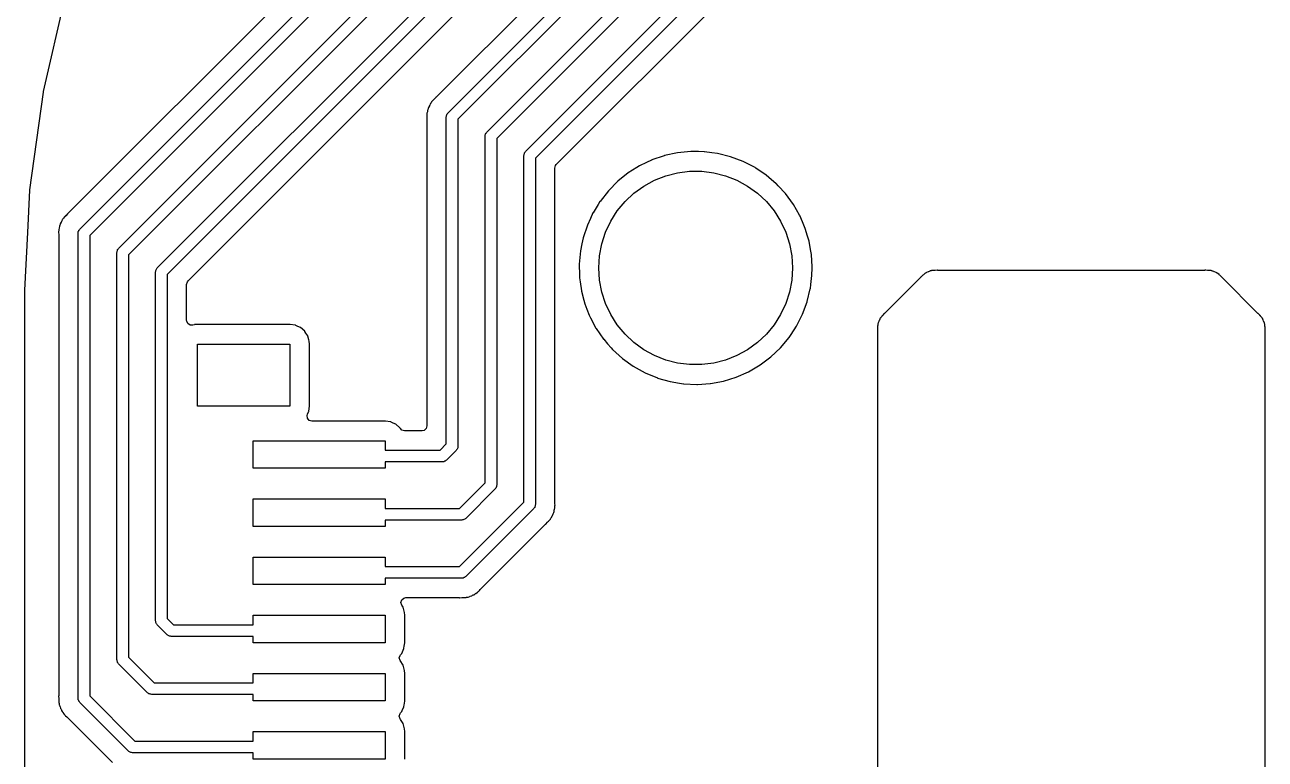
# Model space of a CAD drawing. Extents: x -3.92 to 3.92, y 0.02 to 7.83.
# Drawn here: x -3.917 to -2.657, y 0.941 to 1.686 of the extents above; entities that cross this region are included whole.
import ezdxf

# ---------------------------------------------------------------- set-up
doc = ezdxf.new("R2010")
doc.units = 0
doc.header["$MEASUREMENT"] = 0
doc.layers.add('BLACK', color=7, linetype='CONTINUOUS')

msp = doc.modelspace()

# ---------------------------------------------------------------- linework, layer by layer
at = {"layer": 'BLACK', "linetype": 'CONTINUOUS'}
for p, q in [((-3.43159, 1.93671), (-3.87319, 1.49512)), ((-3.86146, 1.47898), (-3.41043, 1.93001)), ((-3.40035, 1.92338), (-3.85138, 1.47236)), ((-3.82209, 1.45929), (-3.37106, 1.91032)), ((-3.36098, 1.9037), (-3.81201, 1.45267)), ((-3.78272, 1.43961), (-3.33169, 1.89064)), ((-3.32161, 1.88401), (-3.77264, 1.43299)), ((-3.22676, 1.88564), (-3.49917, 1.61323)), ((-3.75148, 1.42628), (-3.30988, 1.86788)), ((-3.48744, 1.59709), (-3.21185, 1.87268)), ((-3.20523, 1.8626), (-3.47736, 1.59047)), ((-3.44807, 1.5774), (-3.21185, 1.81362)), ((-3.20523, 1.80354), (-3.43799, 1.57078)), ((-3.4087, 1.55772), (-3.19217, 1.77425)), ((-3.18555, 1.76417), (-3.39862, 1.5511)), ((-3.37746, 1.54439), (-3.17884, 1.74302)), ((-3.89835, 1.61849), (-3.87603, 1.71593)), ((-3.91214, 1.51884), (-3.89843, 1.61806)), ((-3.89843, 1.61806), (-3.89835, 1.61849)), ((-3.49972, 1.6128), (-3.49993, 1.61257)), ((-3.49947, 1.61295), (-3.49972, 1.6128)), ((-3.49917, 1.61323), (-3.49947, 1.61295)), ((-3.50772, 1.60087), (-3.50805, 1.60011)), ((-3.50747, 1.60161), (-3.50772, 1.60087)), ((-3.50734, 1.60211), (-3.50747, 1.60161)), ((-3.50726, 1.60241), (-3.50734, 1.60211)), ((-3.5064, 1.60399), (-3.50726, 1.60241)), ((-3.50619, 1.6044), (-3.5064, 1.60399)), ((-3.50605, 1.60474), (-3.50619, 1.6044)), ((-3.50548, 1.60605), (-3.50605, 1.60474)), ((-3.50529, 1.6063), (-3.50548, 1.60605)), ((-3.50497, 1.60671), (-3.50529, 1.6063)), ((-3.50529, 1.6063), (-3.50529, 1.6063)), ((-3.50455, 1.60736), (-3.50497, 1.60671)), ((-3.5043, 1.60781), (-3.50455, 1.60736)), ((-3.50415, 1.60808), (-3.5043, 1.60781)), ((-3.5043, 1.60781), (-3.5043, 1.60781)), ((-3.50292, 1.60939), (-3.50415, 1.60808)), ((-3.50262, 1.60974), (-3.50292, 1.60939)), ((-3.50248, 1.60992), (-3.50262, 1.60974)), ((-3.50157, 1.61083), (-3.50248, 1.60992)), ((-3.50146, 1.61094), (-3.50157, 1.61083)), ((-3.49993, 1.61257), (-3.50146, 1.61094)), ((-3.49993, 1.61257), (-3.49993, 1.61257)), ((-3.50894, 1.5945), (-3.50906, 1.59372)), ((-3.50906, 1.59372), (-3.50903, 1.59341)), ((-3.50903, 1.59341), (-3.5089, 1.59201)), ((-3.50888, 1.59528), (-3.50894, 1.5945)), ((-3.5089, 1.59201), (-3.50888, 1.59154)), ((-3.50887, 1.59615), (-3.50888, 1.59604)), ((-3.50888, 1.59604), (-3.50888, 1.59528)), ((-3.50888, 1.59154), (-3.50888, 1.279)), ((-3.50878, 1.5965), (-3.50887, 1.59615)), ((-3.50843, 1.59788), (-3.50878, 1.5965)), ((-3.50833, 1.59834), (-3.50843, 1.59788)), ((-3.5081, 1.59981), (-3.50833, 1.59834)), ((-3.50805, 1.60011), (-3.5081, 1.59981)), ((-3.48917, 1.59291), (-3.48897, 1.59366)), ((-3.48917, 1.26071), (-3.48917, 1.59291)), ((-3.48897, 1.59444), (-3.48858, 1.59512)), ((-3.48897, 1.59366), (-3.48897, 1.59444)), ((-3.48858, 1.59512), (-3.48838, 1.59587)), ((-3.48838, 1.59587), (-3.48783, 1.59642)), ((-3.48783, 1.59642), (-3.48744, 1.59709)), ((-3.47736, 1.59047), (-3.47736, 1.25827)), ((-3.4496, 1.57476), (-3.44921, 1.57543)), ((-3.44921, 1.57543), (-3.44901, 1.57618)), ((-3.44901, 1.57618), (-3.44846, 1.57673)), ((-3.44846, 1.57673), (-3.44807, 1.5774)), ((-3.4498, 1.57323), (-3.4496, 1.57398)), ((-3.4498, 1.22134), (-3.4498, 1.57323)), ((-3.4496, 1.57398), (-3.4496, 1.57476)), ((-3.43799, 1.57078), (-3.43799, 1.2189)), ((-3.41043, 1.55354), (-3.41023, 1.55429)), ((-3.41043, 1.20166), (-3.41043, 1.55354)), ((-3.41023, 1.55507), (-3.40984, 1.55575)), ((-3.41023, 1.55429), (-3.41023, 1.55507)), ((-3.40984, 1.55575), (-3.40964, 1.5565)), ((-3.40964, 1.5565), (-3.40909, 1.55705)), ((-3.40909, 1.55705), (-3.4087, 1.55772)), ((-3.39862, 1.5511), (-3.39862, 1.19921)), ((-3.26778, 1.55343), (-3.2804, 1.54911)), ((-3.26765, 1.55348), (-3.26778, 1.55343)), ((-3.26778, 1.55343), (-3.26778, 1.55343)), ((-3.26751, 1.55351), (-3.26765, 1.55348)), ((-3.25448, 1.55635), (-3.26751, 1.55351)), ((-3.25434, 1.55638), (-3.25448, 1.55635)), ((-3.25448, 1.55635), (-3.25448, 1.55635)), ((-3.24753, 1.55706), (-3.25434, 1.55638)), ((-3.24092, 1.55772), (-3.24753, 1.55706)), ((-3.24078, 1.55773), (-3.24092, 1.55772)), ((-3.24092, 1.55772), (-3.24092, 1.55772)), ((-3.24064, 1.55773), (-3.24078, 1.55773)), ((-3.23307, 1.55761), (-3.24064, 1.55773)), ((-3.24064, 1.55773), (-3.24064, 1.55773)), ((-3.22716, 1.55752), (-3.23307, 1.55761)), ((-3.22702, 1.5575), (-3.22716, 1.55752)), ((-3.21936, 1.55649), (-3.22702, 1.5575)), ((-3.22702, 1.5575), (-3.22702, 1.5575)), ((-3.21365, 1.55574), (-3.21936, 1.55649)), ((-3.20044, 1.55242), (-3.21365, 1.55574)), ((-3.1877, 1.54761), (-3.20044, 1.55242)), ((-3.37892, 1.54088), (-3.37813, 1.54356)), ((-3.37892, 1.20058), (-3.37892, 1.54088)), ((-3.37813, 1.54356), (-3.37746, 1.54439)), ((-3.29566, 1.54142), (-3.30437, 1.53596)), ((-3.29295, 1.54312), (-3.29566, 1.54142)), ((-3.29283, 1.5432), (-3.29295, 1.54312)), ((-3.29295, 1.54312), (-3.29295, 1.54312)), ((-3.28568, 1.54661), (-3.29283, 1.5432)), ((-3.28066, 1.549), (-3.28568, 1.54661)), ((-3.28054, 1.54906), (-3.28066, 1.549)), ((-3.28066, 1.549), (-3.28066, 1.549)), ((-3.2804, 1.54911), (-3.28054, 1.54906)), ((-3.2804, 1.54911), (-3.2804, 1.54911)), ((-3.25427, 1.53619), (-3.24201, 1.53774)), ((-3.24201, 1.53774), (-3.22965, 1.53774)), ((-3.22965, 1.53774), (-3.21738, 1.53619)), ((-3.17559, 1.54136), (-3.1877, 1.54761)), ((-3.17488, 1.54088), (-3.17559, 1.54136)), ((-3.1644, 1.53384), (-3.17488, 1.54088)), ((-3.315, 1.52744), (-3.32458, 1.51776)), ((-3.30437, 1.53596), (-3.315, 1.52744)), ((-3.28857, 1.52261), (-3.27773, 1.52857)), ((-3.27773, 1.52857), (-3.26624, 1.53312)), ((-3.26624, 1.53312), (-3.25427, 1.53619)), ((-3.21738, 1.53619), (-3.20541, 1.53312)), ((-3.20541, 1.53312), (-3.19392, 1.52857)), ((-3.19392, 1.52857), (-3.18309, 1.52261)), ((-3.16429, 1.53376), (-3.1644, 1.53384)), ((-3.1644, 1.53384), (-3.1644, 1.53384)), ((-3.16145, 1.53134), (-3.16429, 1.53376)), ((-3.15404, 1.525), (-3.16145, 1.53134)), ((-3.15393, 1.52491), (-3.15404, 1.525)), ((-3.15404, 1.525), (-3.15404, 1.525)), ((-3.15383, 1.52481), (-3.15393, 1.52491)), ((-3.152, 1.52284), (-3.15383, 1.52481)), ((-3.15383, 1.52481), (-3.15383, 1.52481)), ((-3.91435, 1.47561), (-3.91218, 1.51841)), ((-3.91218, 1.51841), (-3.91214, 1.51884)), ((-3.32458, 1.51776), (-3.33299, 1.50704)), ((-3.30758, 1.50689), (-3.29857, 1.51535)), ((-3.29857, 1.51535), (-3.28857, 1.52261)), ((-3.18309, 1.52261), (-3.17309, 1.51535)), ((-3.17309, 1.51535), (-3.16408, 1.50689)), ((-3.14465, 1.51493), (-3.152, 1.52284)), ((-3.13659, 1.50395), (-3.14465, 1.51493)), ((-3.33481, 1.50407), (-3.34011, 1.49542)), ((-3.33306, 1.50692), (-3.33481, 1.50407)), ((-3.33299, 1.50704), (-3.33306, 1.50692)), ((-3.33306, 1.50692), (-3.33306, 1.50692)), ((-3.31545, 1.49736), (-3.30758, 1.50689)), ((-3.16408, 1.50689), (-3.1562, 1.49736)), ((-3.13652, 1.50383), (-3.13659, 1.50395)), ((-3.1303, 1.49292), (-3.13652, 1.50383)), ((-3.13652, 1.50383), (-3.13652, 1.50383)), ((-3.8795, 1.48794), (-3.88006, 1.48663)), ((-3.87931, 1.48819), (-3.8795, 1.48794)), ((-3.87899, 1.4886), (-3.87931, 1.48819)), ((-3.87931, 1.48819), (-3.87931, 1.48819)), ((-3.87856, 1.48925), (-3.87899, 1.4886)), ((-3.87831, 1.4897), (-3.87856, 1.48925)), ((-3.87816, 1.48997), (-3.87831, 1.4897)), ((-3.87831, 1.4897), (-3.87831, 1.4897)), ((-3.87693, 1.49128), (-3.87816, 1.48997)), ((-3.87663, 1.49163), (-3.87693, 1.49128)), ((-3.87649, 1.49181), (-3.87663, 1.49163)), ((-3.87558, 1.49272), (-3.87649, 1.49181)), ((-3.87547, 1.49283), (-3.87558, 1.49272)), ((-3.87395, 1.49446), (-3.87547, 1.49283)), ((-3.87373, 1.49469), (-3.87395, 1.49446)), ((-3.87395, 1.49446), (-3.87395, 1.49446)), ((-3.87349, 1.49484), (-3.87373, 1.49469)), ((-3.87319, 1.49512), (-3.87349, 1.49484)), ((-3.34274, 1.48974), (-3.34584, 1.48307)), ((-3.34017, 1.49529), (-3.34274, 1.48974)), ((-3.34011, 1.49542), (-3.34017, 1.49529)), ((-3.34017, 1.49529), (-3.34017, 1.49529)), ((-3.32734, 1.47574), (-3.32208, 1.48693)), ((-3.32208, 1.48693), (-3.31545, 1.49736)), ((-3.1562, 1.49736), (-3.14958, 1.48693)), ((-3.14958, 1.48693), (-3.14431, 1.47574)), ((-3.12984, 1.49212), (-3.1303, 1.49292)), ((-3.12978, 1.49199), (-3.12984, 1.49212)), ((-3.12586, 1.4828), (-3.12978, 1.49199)), ((-3.91732, 1.41695), (-3.91435, 1.47561)), ((-3.88295, 1.47639), (-3.88308, 1.47561)), ((-3.88308, 1.47561), (-3.88305, 1.4753)), ((-3.88305, 1.4753), (-3.88292, 1.4739)), ((-3.88289, 1.47717), (-3.88295, 1.47639)), ((-3.8828, 1.47839), (-3.88289, 1.47804)), ((-3.88289, 1.47804), (-3.88289, 1.47793)), ((-3.88289, 1.47793), (-3.88289, 1.47717)), ((-3.88244, 1.47977), (-3.8828, 1.47839)), ((-3.88235, 1.48023), (-3.88244, 1.47977)), ((-3.88211, 1.48169), (-3.88235, 1.48023)), ((-3.88207, 1.482), (-3.88211, 1.48169)), ((-3.88174, 1.48276), (-3.88207, 1.482)), ((-3.88148, 1.4835), (-3.88174, 1.48276)), ((-3.88136, 1.484), (-3.88148, 1.4835)), ((-3.88128, 1.4843), (-3.88136, 1.484)), ((-3.88041, 1.48588), (-3.88128, 1.4843)), ((-3.88021, 1.48629), (-3.88041, 1.48588)), ((-3.88006, 1.48663), (-3.88021, 1.48629)), ((-3.86319, 1.4748), (-3.86299, 1.47555)), ((-3.86319, 1.00236), (-3.86319, 1.4748)), ((-3.86299, 1.47633), (-3.8626, 1.477)), ((-3.86299, 1.47555), (-3.86299, 1.47633)), ((-3.8626, 1.477), (-3.8624, 1.47776)), ((-3.8624, 1.47776), (-3.86185, 1.47831)), ((-3.86185, 1.47831), (-3.86146, 1.47898)), ((-3.34584, 1.48307), (-3.35012, 1.47013)), ((-3.33116, 1.46399), (-3.32734, 1.47574)), ((-3.14431, 1.47574), (-3.14049, 1.46399)), ((-3.1245, 1.47959), (-3.12586, 1.4828)), ((-3.12221, 1.47189), (-3.1245, 1.47959)), ((-3.88292, 1.4739), (-3.88289, 1.47343)), ((-3.88289, 1.47343), (-3.88289, 1.00548)), ((-3.85138, 1.47236), (-3.85138, 1.00481)), ((-3.35139, 1.46403), (-3.35288, 1.45679)), ((-3.35015, 1.46999), (-3.35139, 1.46403)), ((-3.35012, 1.47013), (-3.35015, 1.46999)), ((-3.35015, 1.46999), (-3.35015, 1.46999)), ((-3.33348, 1.45184), (-3.33116, 1.46399)), ((-3.14049, 1.46399), (-3.13818, 1.45184)), ((-3.12099, 1.46777), (-3.12221, 1.47189)), ((-3.12063, 1.46653), (-3.12099, 1.46777)), ((-3.1206, 1.46639), (-3.12063, 1.46653)), ((-3.1189, 1.45665), (-3.1206, 1.46639)), ((-3.1206, 1.46639), (-3.1206, 1.46639)), ((-3.82382, 1.45512), (-3.82362, 1.45587)), ((-3.82382, 1.04173), (-3.82382, 1.45512)), ((-3.82362, 1.45665), (-3.82323, 1.45732)), ((-3.82362, 1.45587), (-3.82362, 1.45665)), ((-3.82323, 1.45732), (-3.82303, 1.45807)), ((-3.82303, 1.45807), (-3.82248, 1.45862)), ((-3.82248, 1.45862), (-3.82209, 1.45929)), ((-3.81201, 1.45267), (-3.81201, 1.04418)), ((-3.35288, 1.45679), (-3.35409, 1.44323)), ((-3.33425, 1.43951), (-3.33348, 1.45184)), ((-3.13818, 1.45184), (-3.1374, 1.43951)), ((-3.11828, 1.45311), (-3.1189, 1.45665)), ((-3.11828, 1.45297), (-3.11828, 1.45311)), ((-3.11757, 1.44072), (-3.11828, 1.45297)), ((-3.11828, 1.45297), (-3.11828, 1.45297)), ((-3.78425, 1.43696), (-3.78386, 1.43763)), ((-3.78425, 1.43618), (-3.78425, 1.43696)), ((-3.78386, 1.43763), (-3.78366, 1.43839)), ((-3.78366, 1.43839), (-3.78311, 1.43894)), ((-3.78311, 1.43894), (-3.78272, 1.43961)), ((-3.35409, 1.44323), (-3.35409, 1.44308)), ((-3.35409, 1.44308), (-3.35409, 1.44308)), ((-3.35409, 1.44308), (-3.35382, 1.43263)), ((-3.33348, 1.42717), (-3.33425, 1.43951)), ((-3.1374, 1.43951), (-3.13818, 1.42717)), ((-3.11773, 1.4323), (-3.1175, 1.4394)), ((-3.1175, 1.43951), (-3.11757, 1.44072)), ((-3.1175, 1.4394), (-3.1175, 1.43951)), ((-2.99771, 1.43641), (-2.99803, 1.43626)), ((-2.99736, 1.43646), (-2.99771, 1.43641)), ((-2.99721, 1.4365), (-2.99736, 1.43646)), ((-2.99664, 1.43664), (-2.99721, 1.4365)), ((-2.99649, 1.43667), (-2.99664, 1.43664)), ((-2.99616, 1.43679), (-2.99649, 1.43667)), ((-2.99581, 1.43681), (-2.99616, 1.43679)), ((-2.99433, 1.4369), (-2.99581, 1.43681)), ((-2.99581, 1.43681), (-2.99581, 1.43681)), ((-2.99394, 1.43695), (-2.99433, 1.4369)), ((-2.9935, 1.43701), (-2.99394, 1.43695)), ((-2.99283, 1.43701), (-2.9935, 1.43701)), ((-2.99252, 1.43702), (-2.99283, 1.43701)), ((-2.99053, 1.43714), (-2.99252, 1.43702)), ((-2.99019, 1.43706), (-2.99053, 1.43714)), ((-2.98983, 1.43703), (-2.99019, 1.43706)), ((-2.98939, 1.43701), (-2.98983, 1.43706)), ((-2.98983, 1.43706), (-2.98983, 1.43703)), ((-2.71912, 1.43701), (-2.98939, 1.43701)), ((-2.71859, 1.43706), (-2.71912, 1.43701)), ((-2.71823, 1.43708), (-2.71859, 1.43706)), ((-2.71859, 1.43706), (-2.71859, 1.43706)), ((-2.71789, 1.43716), (-2.71823, 1.43708)), ((-2.71754, 1.43713), (-2.71789, 1.43716)), ((-2.71604, 1.43702), (-2.71754, 1.43713)), ((-2.71754, 1.43713), (-2.71754, 1.43713)), ((-2.71567, 1.43701), (-2.71604, 1.43702)), ((-2.71504, 1.43701), (-2.71567, 1.43701)), ((-2.71485, 1.43698), (-2.71504, 1.43701)), ((-2.71449, 1.43692), (-2.71485, 1.43698)), ((-2.71485, 1.43698), (-2.71485, 1.43698)), ((-2.71409, 1.43688), (-2.71449, 1.43692)), ((-2.71345, 1.43683), (-2.71409, 1.43688)), ((-2.71227, 1.43674), (-2.71345, 1.43683)), ((-2.71194, 1.43662), (-2.71227, 1.43674)), ((-2.71179, 1.43658), (-2.71194, 1.43662)), ((-2.71122, 1.43643), (-2.71179, 1.43658)), ((-2.71107, 1.43639), (-2.71122, 1.43643)), ((-2.71072, 1.43634), (-2.71107, 1.43639)), ((-3.78445, 1.43543), (-3.78425, 1.43618)), ((-3.78445, 1.0811), (-3.78445, 1.43543)), ((-3.77264, 1.43299), (-3.77264, 1.08355)), ((-3.75293, 1.42277), (-3.75215, 1.42545)), ((-3.75215, 1.42545), (-3.75148, 1.42628)), ((-3.35382, 1.43263), (-3.35374, 1.42961)), ((-3.35374, 1.42961), (-3.35372, 1.42947)), ((-3.35372, 1.42947), (-3.35372, 1.42947)), ((-3.35372, 1.42947), (-3.35315, 1.42545)), ((-3.35315, 1.42545), (-3.35182, 1.41612)), ((-3.33116, 1.41503), (-3.33348, 1.42717)), ((-3.13818, 1.42717), (-3.14049, 1.41503)), ((-3.11886, 1.42277), (-3.11775, 1.43197)), ((-3.11775, 1.43197), (-3.11773, 1.43208)), ((-3.11775, 1.43197), (-3.11775, 1.43197)), ((-3.11773, 1.43208), (-3.11773, 1.4323)), ((-3.00787, 1.42942), (-3.04348, 1.39381)), ((-3.00754, 1.42983), (-3.00787, 1.42942)), ((-3.00753, 1.42983), (-3.00754, 1.42983)), ((-3.0073, 1.4301), (-3.00753, 1.42983)), ((-3.00711, 1.43039), (-3.0073, 1.4301)), ((-3.00684, 1.43062), (-3.00711, 1.43039)), ((-3.00571, 1.4316), (-3.00684, 1.43062)), ((-3.00684, 1.43062), (-3.00684, 1.43062)), ((-3.00544, 1.43185), (-3.00571, 1.4316)), ((-3.00499, 1.4323), (-3.00544, 1.43185)), ((-3.00454, 1.43263), (-3.00499, 1.4323)), ((-3.00422, 1.43288), (-3.00454, 1.43263)), ((-3.00311, 1.43384), (-3.00422, 1.43288)), ((-3.00284, 1.43407), (-3.00311, 1.43384)), ((-3.00311, 1.43384), (-3.00311, 1.43384)), ((-3.00252, 1.43422), (-3.00284, 1.43407)), ((-3.00239, 1.4343), (-3.00252, 1.43422)), ((-3.00188, 1.4346), (-3.00239, 1.4343)), ((-3.00175, 1.43467), (-3.00188, 1.4346)), ((-3.00146, 1.43488), (-3.00175, 1.43467)), ((-2.99974, 1.4355), (-3.00146, 1.43488)), ((-2.99937, 1.43565), (-2.99974, 1.4355)), ((-2.99803, 1.43626), (-2.99937, 1.43565)), ((-2.99803, 1.43626), (-2.99803, 1.43626)), ((-2.7094, 1.43572), (-2.71072, 1.43634)), ((-2.70907, 1.43556), (-2.7094, 1.43572)), ((-2.7087, 1.4354), (-2.70907, 1.43556)), ((-2.70699, 1.43476), (-2.7087, 1.4354)), ((-2.7067, 1.43455), (-2.70699, 1.43476)), ((-2.70657, 1.43448), (-2.7067, 1.43455)), ((-2.70607, 1.43417), (-2.70657, 1.43448)), ((-2.70594, 1.43409), (-2.70607, 1.43417)), ((-2.70562, 1.43394), (-2.70594, 1.43409)), ((-2.70535, 1.43371), (-2.70562, 1.43394)), ((-2.70425, 1.43273), (-2.70535, 1.43371)), ((-2.70535, 1.43371), (-2.70535, 1.43371)), ((-2.70394, 1.43248), (-2.70425, 1.43273)), ((-2.70359, 1.43221), (-2.70394, 1.43248)), ((-2.70311, 1.43174), (-2.70359, 1.43221)), ((-2.70289, 1.43153), (-2.70311, 1.43174)), ((-2.70139, 1.43021), (-2.70289, 1.43153)), ((-2.70121, 1.42991), (-2.70139, 1.43021)), ((-2.70098, 1.42964), (-2.70121, 1.42991)), ((-2.70096, 1.42966), (-2.70098, 1.42964)), ((-2.70068, 1.42931), (-2.70096, 1.42966)), ((-2.66507, 1.3937), (-2.70068, 1.42931)), ((-3.91732, 1.4167), (-3.91732, 1.41695)), ((-3.91732, 0.750134), (-3.91732, 1.4167)), ((-3.75293, 1.38616), (-3.75293, 1.42277)), ((-3.35182, 1.41612), (-3.35178, 1.41598)), ((-3.35178, 1.41598), (-3.35178, 1.41598)), ((-3.35178, 1.41598), (-3.34935, 1.4067)), ((-3.32734, 1.40328), (-3.33116, 1.41503)), ((-3.14049, 1.41503), (-3.14431, 1.40328)), ((-3.12252, 1.40545), (-3.1194, 1.41842)), ((-3.1194, 1.41842), (-3.11937, 1.41855)), ((-3.1194, 1.41842), (-3.1194, 1.41842)), ((-3.11937, 1.41855), (-3.11886, 1.42277)), ((-3.34935, 1.4067), (-3.34836, 1.40294)), ((-3.34836, 1.40294), (-3.34629, 1.39764)), ((-3.32208, 1.39209), (-3.32734, 1.40328)), ((-3.14431, 1.40328), (-3.14958, 1.39209)), ((-3.12718, 1.39267), (-3.1226, 1.40517)), ((-3.1226, 1.40517), (-3.12255, 1.40531)), ((-3.1226, 1.40517), (-3.1226, 1.40517)), ((-3.12255, 1.40531), (-3.12252, 1.40545)), ((-3.12252, 1.40545), (-3.12252, 1.40545)), ((-3.75288, 1.38546), (-3.75293, 1.38616)), ((-3.34629, 1.39764), (-3.34391, 1.39153)), ((-3.34391, 1.39153), (-3.34341, 1.39025)), ((-3.34341, 1.39025), (-3.34257, 1.38866)), ((-3.34257, 1.38866), (-3.33711, 1.37835)), ((-3.31545, 1.38166), (-3.32208, 1.39209)), ((-3.14958, 1.39209), (-3.1562, 1.38166)), ((-3.13335, 1.38035), (-3.12965, 1.38771)), ((-3.12965, 1.38771), (-3.1273, 1.39239)), ((-3.1273, 1.39239), (-3.12723, 1.39252)), ((-3.1273, 1.39239), (-3.1273, 1.39239)), ((-3.12723, 1.39252), (-3.12718, 1.39267)), ((-3.04894, 1.3875), (-3.04958, 1.38579)), ((-3.04872, 1.38778), (-3.04894, 1.3875)), ((-3.04865, 1.38792), (-3.04872, 1.38778)), ((-3.04835, 1.38842), (-3.04865, 1.38792)), ((-3.04826, 1.38855), (-3.04835, 1.38842)), ((-3.04811, 1.38887), (-3.04826, 1.38855)), ((-3.04788, 1.38913), (-3.04811, 1.38887)), ((-3.0469, 1.39024), (-3.04788, 1.38913)), ((-3.04665, 1.39055), (-3.0469, 1.39024)), ((-3.04639, 1.3909), (-3.04665, 1.39055)), ((-3.04591, 1.39138), (-3.04639, 1.3909)), ((-3.0457, 1.3916), (-3.04591, 1.39138)), ((-3.04462, 1.39283), (-3.0457, 1.3916)), ((-3.04438, 1.39309), (-3.04462, 1.39283)), ((-3.04408, 1.39328), (-3.04438, 1.39309)), ((-3.04381, 1.39351), (-3.04408, 1.39328)), ((-3.04348, 1.39381), (-3.04383, 1.39353)), ((-3.04383, 1.39353), (-3.04381, 1.39351)), ((-2.66466, 1.39336), (-2.66507, 1.3937)), ((-2.66439, 1.39313), (-2.66466, 1.39336)), ((-2.66466, 1.39336), (-2.66466, 1.39336)), ((-2.6641, 1.39294), (-2.66439, 1.39313)), ((-2.66386, 1.39267), (-2.6641, 1.39294)), ((-2.66289, 1.39153), (-2.66386, 1.39267)), ((-2.66386, 1.39267), (-2.66386, 1.39267)), ((-2.66264, 1.39126), (-2.66289, 1.39153)), ((-2.66219, 1.39081), (-2.66264, 1.39126)), ((-2.66207, 1.39066), (-2.66219, 1.39081)), ((-2.66186, 1.39036), (-2.66207, 1.39066)), ((-2.66161, 1.39005), (-2.66186, 1.39036)), ((-2.66042, 1.38866), (-2.66161, 1.39005)), ((-2.66027, 1.38834), (-2.66042, 1.38866)), ((-2.66019, 1.38821), (-2.66027, 1.38834)), ((-2.65989, 1.38771), (-2.66019, 1.38821)), ((-2.65982, 1.38757), (-2.65989, 1.38771)), ((-2.65961, 1.38729), (-2.65982, 1.38757)), ((-2.65949, 1.38695), (-2.65961, 1.38729)), ((-2.65899, 1.38557), (-2.65949, 1.38695)), ((-2.65949, 1.38695), (-2.65949, 1.38695)), ((-3.75172, 1.38291), (-3.75288, 1.38546)), ((-3.74937, 1.3814), (-3.75172, 1.38291)), ((-3.74657, 1.3814), (-3.74937, 1.3814)), ((-3.74511, 1.38183), (-3.74657, 1.3814)), ((-3.74485, 1.38191), (-3.74511, 1.38183)), ((-3.74511, 1.38183), (-3.74511, 1.38183)), ((-3.74459, 1.38193), (-3.74485, 1.38191)), ((-3.74211, 1.3821), (-3.74459, 1.38193)), ((-3.74459, 1.38193), (-3.74459, 1.38193)), ((-3.74202, 1.38211), (-3.74211, 1.3821)), ((-3.64802, 1.38211), (-3.74202, 1.38211)), ((-3.64784, 1.38209), (-3.64802, 1.38211)), ((-3.64276, 1.38135), (-3.64784, 1.38209)), ((-3.64784, 1.38209), (-3.64784, 1.38209)), ((-3.64241, 1.3813), (-3.64276, 1.38135)), ((-3.64276, 1.38135), (-3.64276, 1.38135)), ((-3.64209, 1.38116), (-3.64241, 1.3813)), ((-3.63982, 1.38012), (-3.64209, 1.38116)), ((-3.63726, 1.37895), (-3.63982, 1.38012)), ((-3.63298, 1.37524), (-3.63726, 1.37895)), ((-3.63279, 1.37494), (-3.63298, 1.37524)), ((-3.63169, 1.37324), (-3.63279, 1.37494)), ((-3.63279, 1.37494), (-3.63279, 1.37494)), ((-3.33711, 1.37835), (-3.33704, 1.37821)), ((-3.33704, 1.37821), (-3.33696, 1.37809)), ((-3.33696, 1.37809), (-3.33696, 1.37809)), ((-3.33696, 1.37809), (-3.3294, 1.3671)), ((-3.30758, 1.37213), (-3.31545, 1.38166)), ((-3.1562, 1.38166), (-3.16408, 1.37213)), ((-3.13964, 1.37077), (-3.13581, 1.3766)), ((-3.13581, 1.3766), (-3.13343, 1.38023)), ((-3.13343, 1.38023), (-3.13335, 1.38035)), ((-3.13343, 1.38023), (-3.13343, 1.38023)), ((-3.0513, 1.37698), (-3.05133, 1.3766)), ((-3.05133, 1.3766), (-3.05126, 1.37626)), ((-3.05119, 1.37845), (-3.0513, 1.37698)), ((-3.05126, 1.37626), (-3.05123, 1.3759)), ((-3.05123, 1.3759), (-3.05124, 1.3759)), ((-3.05124, 1.3759), (-3.05118, 1.37537)), ((-3.05118, 1.37881), (-3.05119, 1.37845)), ((-3.05113, 1.37976), (-3.05118, 1.37945)), ((-3.05118, 1.37945), (-3.05118, 1.37881)), ((-3.05118, 1.37537), (-3.05118, 0.829507)), ((-3.0511, 1.38), (-3.05113, 1.37976)), ((-3.05105, 1.3804), (-3.0511, 1.38)), ((-3.05098, 1.3813), (-3.05105, 1.3804)), ((-3.05091, 1.38222), (-3.05098, 1.3813)), ((-3.05079, 1.38255), (-3.05091, 1.38222)), ((-3.05076, 1.3827), (-3.05079, 1.38255)), ((-3.05061, 1.38327), (-3.05076, 1.3827)), ((-3.05056, 1.38342), (-3.05061, 1.38327)), ((-3.05051, 1.38377), (-3.05056, 1.38342)), ((-3.04984, 1.3852), (-3.05051, 1.38377)), ((-3.04973, 1.38542), (-3.04984, 1.3852)), ((-3.04958, 1.38579), (-3.04973, 1.38542)), ((-2.65884, 1.3852), (-2.65899, 1.38557)), ((-2.65808, 1.38353), (-2.65884, 1.3852)), ((-2.65803, 1.38318), (-2.65808, 1.38353)), ((-2.65799, 1.38304), (-2.65803, 1.38318)), ((-2.65785, 1.38247), (-2.65799, 1.38304)), ((-2.65782, 1.38232), (-2.65785, 1.38247)), ((-2.6577, 1.38198), (-2.65782, 1.38232)), ((-2.65767, 1.38163), (-2.6577, 1.38198)), ((-2.65758, 1.38016), (-2.65767, 1.38163)), ((-2.65767, 1.38163), (-2.65767, 1.38163)), ((-2.65754, 1.37976), (-2.65758, 1.38016)), ((-2.65748, 1.37933), (-2.65754, 1.37976)), ((-2.65748, 1.37865), (-2.65748, 1.37933)), ((-2.65747, 1.37835), (-2.65748, 1.37865)), ((-2.65748, 1.37522), (-2.65743, 1.37566)), ((-2.65748, 0.829354), (-2.65748, 1.37522)), ((-2.65736, 1.3766), (-2.65747, 1.37835)), ((-2.65745, 1.37566), (-2.65743, 1.37601)), ((-2.65743, 1.37566), (-2.65745, 1.37566)), ((-2.65743, 1.37601), (-2.65735, 1.37636)), ((-2.65735, 1.37636), (-2.65736, 1.3766)), ((-3.74202, 1.29921), (-3.74202, 1.36221)), ((-3.74202, 1.36221), (-3.64802, 1.36221)), ((-3.64802, 1.36221), (-3.64802, 1.29921)), ((-3.62992, 1.37048), (-3.63169, 1.37324)), ((-3.62982, 1.37014), (-3.62992, 1.37048)), ((-3.6287, 1.36635), (-3.62982, 1.37014)), ((-3.62832, 1.36504), (-3.6287, 1.36635)), ((-3.62812, 1.36221), (-3.62832, 1.36504)), ((-3.62812, 1.29921), (-3.62812, 1.36221)), ((-3.3294, 1.3671), (-3.3294, 1.3671)), ((-3.3294, 1.3671), (-3.32932, 1.36699)), ((-3.32932, 1.36699), (-3.32531, 1.36238)), ((-3.32531, 1.36238), (-3.32184, 1.35841)), ((-3.29857, 1.36367), (-3.30758, 1.37213)), ((-3.28857, 1.35641), (-3.29857, 1.36367)), ((-3.17309, 1.36367), (-3.18309, 1.35641)), ((-3.16408, 1.37213), (-3.17309, 1.36367)), ((-3.14957, 1.35851), (-3.14083, 1.36896)), ((-3.14083, 1.36896), (-3.13964, 1.37077)), ((-3.32184, 1.35841), (-3.32037, 1.35672)), ((-3.32037, 1.35672), (-3.31029, 1.34755)), ((-3.27773, 1.35045), (-3.28857, 1.35641)), ((-3.26624, 1.3459), (-3.27773, 1.35045)), ((-3.19392, 1.35045), (-3.20541, 1.3459)), ((-3.18309, 1.35641), (-3.19392, 1.35045)), ((-3.17023, 1.34104), (-3.15957, 1.34905)), ((-3.15957, 1.34905), (-3.15945, 1.34913)), ((-3.15957, 1.34905), (-3.15957, 1.34905)), ((-3.15945, 1.34913), (-3.14957, 1.35851)), ((-3.31029, 1.34755), (-3.29923, 1.3396)), ((-3.29923, 1.3396), (-3.28733, 1.33298)), ((-3.25427, 1.34283), (-3.26624, 1.3459)), ((-3.24201, 1.34128), (-3.25427, 1.34283)), ((-3.22965, 1.34128), (-3.24201, 1.34128)), ((-3.21738, 1.34283), (-3.22965, 1.34128)), ((-3.20541, 1.3459), (-3.21738, 1.34283)), ((-3.18211, 1.33408), (-3.17035, 1.34095)), ((-3.17035, 1.34095), (-3.17023, 1.34104)), ((-3.28733, 1.33298), (-3.27474, 1.32776)), ((-3.27474, 1.32776), (-3.2746, 1.32772)), ((-3.2746, 1.32772), (-3.2746, 1.32772)), ((-3.2746, 1.32772), (-3.26178, 1.32407)), ((-3.26178, 1.32407), (-3.26178, 1.32407)), ((-3.26178, 1.32407), (-3.26164, 1.32403)), ((-3.26164, 1.32403), (-3.25239, 1.32252)), ((-3.22086, 1.32214), (-3.20774, 1.32457)), ((-3.20774, 1.32457), (-3.2076, 1.3246)), ((-3.20774, 1.32457), (-3.20774, 1.32457)), ((-3.2076, 1.3246), (-3.19458, 1.3286)), ((-3.19458, 1.3286), (-3.18211, 1.33408)), ((-3.25239, 1.32252), (-3.24834, 1.32185)), ((-3.24834, 1.32185), (-3.24834, 1.32185)), ((-3.24834, 1.32185), (-3.24819, 1.32183)), ((-3.24819, 1.32183), (-3.24805, 1.32182)), ((-3.24805, 1.32182), (-3.23473, 1.3212)), ((-3.23473, 1.3212), (-3.23473, 1.3212)), ((-3.23473, 1.3212), (-3.23459, 1.32119)), ((-3.23459, 1.32119), (-3.23407, 1.32122)), ((-3.23407, 1.32122), (-3.22114, 1.32211)), ((-3.22114, 1.32211), (-3.22114, 1.32211)), ((-3.22114, 1.32211), (-3.221, 1.32211)), ((-3.221, 1.32211), (-3.22086, 1.32214)), ((-3.22086, 1.32214), (-3.22086, 1.32214)), ((-3.64802, 1.29921), (-3.74202, 1.29921)), ((-3.62887, 1.29395), (-3.62814, 1.29903)), ((-3.62814, 1.29903), (-3.62812, 1.29921)), ((-3.62814, 1.29903), (-3.62814, 1.29903)), ((-3.63055, 1.28957), (-3.63015, 1.29092)), ((-3.63015, 1.2868), (-3.63055, 1.28957)), ((-3.63015, 1.29092), (-3.62907, 1.29328)), ((-3.62832, 1.28469), (-3.63015, 1.2868)), ((-3.62907, 1.29328), (-3.62892, 1.2936)), ((-3.62892, 1.2936), (-3.62887, 1.29395)), ((-3.62564, 1.2839), (-3.62832, 1.28469)), ((-3.55125, 1.2839), (-3.62564, 1.2839)), ((-3.55107, 1.28388), (-3.55125, 1.2839)), ((-3.54599, 1.28315), (-3.55107, 1.28388)), ((-3.55107, 1.28388), (-3.55107, 1.28388)), ((-3.54564, 1.2831), (-3.54599, 1.28315)), ((-3.54599, 1.28315), (-3.54599, 1.28315)), ((-3.54532, 1.28295), (-3.54564, 1.2831)), ((-3.54305, 1.28191), (-3.54532, 1.28295)), ((-3.54049, 1.28074), (-3.54305, 1.28191)), ((-3.53621, 1.27703), (-3.54049, 1.28074)), ((-3.53602, 1.27673), (-3.53621, 1.27703)), ((-3.53575, 1.27631), (-3.53602, 1.27673)), ((-3.53425, 1.27482), (-3.53575, 1.27631)), ((-3.53157, 1.27404), (-3.53425, 1.27482)), ((-3.51384, 1.27404), (-3.53157, 1.27404)), ((-3.51178, 1.27448), (-3.51384, 1.27404)), ((-3.50967, 1.27631), (-3.51178, 1.27448)), ((-3.50888, 1.279), (-3.50967, 1.27631)), ((-3.68525, 1.236), (-3.68525, 1.264)), ((-3.68525, 1.264), (-3.55125, 1.264)), ((-3.55125, 1.264), (-3.55125, 1.25433)), ((-3.49556, 1.25433), (-3.48917, 1.26071)), ((-3.55125, 1.25433), (-3.49556, 1.25433)), ((-3.47909, 1.25409), (-3.48893, 1.24425)), ((-3.4787, 1.25477), (-3.47909, 1.25409)), ((-3.47815, 1.25531), (-3.4787, 1.25477)), ((-3.47795, 1.25607), (-3.47815, 1.25531)), ((-3.47756, 1.25674), (-3.47795, 1.25607)), ((-3.47736, 1.25827), (-3.47756, 1.25752)), ((-3.47756, 1.25752), (-3.47756, 1.25674)), ((-3.55125, 1.236), (-3.68525, 1.236)), ((-3.49311, 1.24252), (-3.55125, 1.24252)), ((-3.55125, 1.24252), (-3.55125, 1.236)), ((-3.49236, 1.24272), (-3.49311, 1.24252)), ((-3.49158, 1.24272), (-3.49236, 1.24272)), ((-3.49091, 1.24311), (-3.49158, 1.24272)), ((-3.49016, 1.24331), (-3.49091, 1.24311)), ((-3.48961, 1.24386), (-3.49016, 1.24331)), ((-3.48893, 1.24425), (-3.48961, 1.24386)), ((-3.47587, 1.19528), (-3.4498, 1.22134)), ((-3.43972, 1.21472), (-3.46925, 1.18519)), ((-3.43933, 1.2154), (-3.43972, 1.21472)), ((-3.43878, 1.21594), (-3.43933, 1.2154)), ((-3.43858, 1.2167), (-3.43878, 1.21594)), ((-3.43819, 1.21737), (-3.43858, 1.2167)), ((-3.43799, 1.2189), (-3.43819, 1.21815)), ((-3.43819, 1.21815), (-3.43819, 1.21737)), ((-3.68525, 1.17694), (-3.68525, 1.20494)), ((-3.68525, 1.20494), (-3.55125, 1.20494)), ((-3.55125, 1.20494), (-3.55125, 1.19528)), ((-3.47587, 1.13622), (-3.41043, 1.20166)), ((-3.39921, 1.19701), (-3.39941, 1.19626)), ((-3.39882, 1.19768), (-3.39921, 1.19701)), ((-3.39862, 1.19921), (-3.39882, 1.19846)), ((-3.39882, 1.19846), (-3.39882, 1.19768)), ((-3.3789, 1.20012), (-3.37892, 1.20058)), ((-3.37892, 1.19685), (-3.37886, 1.19762)), ((-3.37873, 1.1984), (-3.3789, 1.20012)), ((-3.37886, 1.19762), (-3.37878, 1.19809)), ((-3.37878, 1.19809), (-3.37873, 1.1984)), ((-3.55125, 1.19528), (-3.47587, 1.19528)), ((-3.46992, 1.18481), (-3.47047, 1.18426)), ((-3.46925, 1.18519), (-3.46992, 1.18481)), ((-3.40035, 1.19504), (-3.46925, 1.12614)), ((-3.39996, 1.19571), (-3.40035, 1.19504)), ((-3.39941, 1.19626), (-3.39996, 1.19571)), ((-3.38348, 1.18435), (-3.38325, 1.18477)), ((-3.38325, 1.18477), (-3.38282, 1.18542)), ((-3.38282, 1.18542), (-3.38251, 1.18583)), ((-3.38251, 1.18583), (-3.38231, 1.18608)), ((-3.38251, 1.18583), (-3.38251, 1.18583)), ((-3.38231, 1.18608), (-3.3816, 1.18772)), ((-3.3816, 1.18772), (-3.3814, 1.18814)), ((-3.3814, 1.18814), (-3.38053, 1.18971)), ((-3.38053, 1.18971), (-3.38033, 1.19052)), ((-3.38033, 1.19052), (-3.38007, 1.19125)), ((-3.38007, 1.19125), (-3.37975, 1.19201)), ((-3.37975, 1.19201), (-3.37967, 1.19248)), ((-3.37967, 1.19248), (-3.37946, 1.19378)), ((-3.37946, 1.19378), (-3.37937, 1.19424)), ((-3.37937, 1.19424), (-3.37898, 1.19575)), ((-3.37898, 1.19575), (-3.37892, 1.19598)), ((-3.37898, 1.19575), (-3.37898, 1.19575)), ((-3.37892, 1.19608), (-3.37892, 1.19685)), ((-3.37892, 1.19598), (-3.37892, 1.19608)), ((-3.55125, 1.17694), (-3.68525, 1.17694)), ((-3.47343, 1.18346), (-3.55125, 1.18346)), ((-3.55125, 1.18346), (-3.55125, 1.17694)), ((-3.47267, 1.18367), (-3.47343, 1.18346)), ((-3.4719, 1.18367), (-3.47267, 1.18367)), ((-3.47122, 1.18405), (-3.4719, 1.18367)), ((-3.47047, 1.18426), (-3.47122, 1.18405)), ((-3.45435, 1.11318), (-3.38862, 1.1789)), ((-3.38862, 1.1789), (-3.38832, 1.17917)), ((-3.38832, 1.17917), (-3.38808, 1.17933)), ((-3.38808, 1.17933), (-3.38634, 1.18118)), ((-3.38634, 1.18118), (-3.38623, 1.18129)), ((-3.38623, 1.18129), (-3.38532, 1.18221)), ((-3.38532, 1.18221), (-3.38518, 1.18238)), ((-3.38518, 1.18238), (-3.38488, 1.18274)), ((-3.38488, 1.18274), (-3.38386, 1.18382)), ((-3.38386, 1.18382), (-3.38365, 1.18404)), ((-3.38365, 1.18404), (-3.38348, 1.18435)), ((-3.68525, 1.11789), (-3.68525, 1.14589)), ((-3.68525, 1.14589), (-3.55125, 1.14589)), ((-3.55125, 1.14589), (-3.55125, 1.13622)), ((-3.55125, 1.13622), (-3.47587, 1.13622)), ((-3.47343, 1.12441), (-3.55125, 1.12441)), ((-3.55125, 1.12441), (-3.55125, 1.11789)), ((-3.47267, 1.12461), (-3.47343, 1.12441)), ((-3.4719, 1.12461), (-3.47267, 1.12461)), ((-3.47122, 1.125), (-3.4719, 1.12461)), ((-3.47047, 1.1252), (-3.47122, 1.125)), ((-3.46992, 1.12575), (-3.47047, 1.1252)), ((-3.46925, 1.12614), (-3.46992, 1.12575)), ((-3.55125, 1.11789), (-3.68525, 1.11789)), ((-3.45954, 1.10875), (-3.45915, 1.10901)), ((-3.45915, 1.10901), (-3.45781, 1.1098)), ((-3.45781, 1.1098), (-3.45761, 1.10992)), ((-3.45781, 1.1098), (-3.45781, 1.1098)), ((-3.45761, 1.10992), (-3.45753, 1.10999)), ((-3.45753, 1.10999), (-3.45699, 1.11053)), ((-3.45699, 1.11053), (-3.4564, 1.11104)), ((-3.4564, 1.11104), (-3.45601, 1.11132)), ((-3.45601, 1.11132), (-3.45576, 1.1115)), ((-3.45576, 1.1115), (-3.45538, 1.11196)), ((-3.45538, 1.11196), (-3.45466, 1.11283)), ((-3.45466, 1.11283), (-3.45435, 1.11318)), ((-3.53519, 1.09974), (-3.5344, 1.10243)), ((-3.5344, 1.09706), (-3.53519, 1.09974)), ((-3.5344, 1.10243), (-3.53229, 1.10426)), ((-3.53314, 1.0951), (-3.5344, 1.09706)), ((-3.53229, 1.10426), (-3.53023, 1.1047)), ((-3.53023, 1.1047), (-3.47654, 1.1047)), ((-3.47654, 1.1047), (-3.47614, 1.10469)), ((-3.47614, 1.10469), (-3.47585, 1.10462)), ((-3.47585, 1.10462), (-3.47554, 1.10463)), ((-3.47554, 1.10463), (-3.47331, 1.1047)), ((-3.47331, 1.1047), (-3.47316, 1.1047)), ((-3.47316, 1.1047), (-3.47187, 1.1047)), ((-3.47187, 1.1047), (-3.47169, 1.10473)), ((-3.47169, 1.10473), (-3.47165, 1.10473)), ((-3.47165, 1.10473), (-3.47118, 1.10477)), ((-3.47118, 1.10477), (-3.46939, 1.10483)), ((-3.46939, 1.10483), (-3.469, 1.10494)), ((-3.469, 1.10494), (-3.46859, 1.10506)), ((-3.46859, 1.10506), (-3.46783, 1.10521)), ((-3.46783, 1.10521), (-3.46732, 1.10528)), ((-3.46732, 1.10528), (-3.46701, 1.10532)), ((-3.46701, 1.10532), (-3.46534, 1.10598)), ((-3.46534, 1.10598), (-3.4649, 1.10613)), ((-3.4649, 1.10613), (-3.46348, 1.10654)), ((-3.46348, 1.10654), (-3.46318, 1.10663)), ((-3.46348, 1.10654), (-3.46348, 1.10654)), ((-3.46318, 1.10663), (-3.46246, 1.10705)), ((-3.46246, 1.10705), (-3.46176, 1.10739)), ((-3.46176, 1.10739), (-3.46099, 1.1077)), ((-3.46099, 1.1077), (-3.45954, 1.10875)), ((-3.68525, 1.07717), (-3.68525, 1.08683)), ((-3.68525, 1.08683), (-3.55125, 1.08683)), ((-3.55125, 1.08683), (-3.55125, 1.05883)), ((-3.53155, 1.08967), (-3.53314, 1.0951)), ((-3.53135, 1.08683), (-3.53155, 1.08967)), ((-3.53135, 1.05883), (-3.53135, 1.08683)), ((-3.78425, 1.08035), (-3.78445, 1.0811)), ((-3.78425, 1.07957), (-3.78425, 1.08035)), ((-3.78386, 1.0789), (-3.78425, 1.07957)), ((-3.78366, 1.07815), (-3.78386, 1.0789)), ((-3.78311, 1.0776), (-3.78366, 1.07815)), ((-3.78272, 1.07693), (-3.78311, 1.0776)), ((-3.77288, 1.06708), (-3.78272, 1.07693)), ((-3.77264, 1.08355), (-3.76625, 1.07717)), ((-3.76625, 1.07717), (-3.68525, 1.07717)), ((-3.7722, 1.0667), (-3.77288, 1.06708)), ((-3.77165, 1.06615), (-3.7722, 1.0667)), ((-3.7709, 1.06594), (-3.77165, 1.06615)), ((-3.77023, 1.06556), (-3.7709, 1.06594)), ((-3.76945, 1.06556), (-3.77023, 1.06556)), ((-3.7687, 1.06535), (-3.76945, 1.06556)), ((-3.68525, 1.06535), (-3.7687, 1.06535)), ((-3.68525, 1.05883), (-3.68525, 1.06535)), ((-3.55125, 1.05883), (-3.68525, 1.05883)), ((-3.53182, 1.05553), (-3.53137, 1.05866)), ((-3.53137, 1.05866), (-3.53135, 1.05883)), ((-3.53137, 1.05866), (-3.53137, 1.05866)), ((-3.53694, 1.04341), (-3.53616, 1.04609)), ((-3.53616, 1.04609), (-3.53573, 1.04666)), ((-3.53573, 1.04666), (-3.53451, 1.04807)), ((-3.53451, 1.04807), (-3.53298, 1.05141)), ((-3.53298, 1.05141), (-3.5323, 1.05291)), ((-3.5323, 1.05291), (-3.53215, 1.05323)), ((-3.53215, 1.05323), (-3.53182, 1.05553)), ((-3.82362, 1.04098), (-3.82382, 1.04173)), ((-3.82362, 1.0402), (-3.82362, 1.04098)), ((-3.82323, 1.03953), (-3.82362, 1.0402)), ((-3.82303, 1.03878), (-3.82323, 1.03953)), ((-3.82248, 1.03823), (-3.82303, 1.03878)), ((-3.82209, 1.03756), (-3.82248, 1.03823)), ((-3.79256, 1.00803), (-3.82209, 1.03756)), ((-3.81201, 1.04418), (-3.78594, 1.01811)), ((-3.53616, 1.04073), (-3.53694, 1.04341)), ((-3.53314, 1.03605), (-3.53616, 1.04073)), ((-3.53155, 1.03061), (-3.53314, 1.03605)), ((-3.68525, 1.01811), (-3.68525, 1.02778)), ((-3.68525, 1.02778), (-3.55125, 1.02778)), ((-3.55125, 1.02778), (-3.55125, 0.999779)), ((-3.53135, 1.02778), (-3.53155, 1.03061)), ((-3.53135, 0.999779), (-3.53135, 1.02778)), ((-3.79189, 1.00764), (-3.79256, 1.00803)), ((-3.78594, 1.01811), (-3.68525, 1.01811)), ((-3.88291, 1.00507), (-3.88298, 1.00479)), ((-3.88298, 1.00479), (-3.88297, 1.00448)), ((-3.88297, 1.00448), (-3.8829, 1.00225)), ((-3.88289, 1.00548), (-3.88291, 1.00507)), ((-3.8829, 1.00225), (-3.88289, 1.00209)), ((-3.88289, 1.00209), (-3.88289, 1.0008)), ((-3.88289, 1.0008), (-3.88287, 1.00065)), ((-3.88287, 1.00065), (-3.88287, 1.00058)), ((-3.88287, 1.00058), (-3.88283, 1.00012)), ((-3.88283, 1.00012), (-3.88277, 0.998325)), ((-3.88277, 0.998325), (-3.88269, 0.998025)), ((-3.88269, 0.998025), (-3.88254, 0.997529)), ((-3.88254, 0.997529), (-3.88238, 0.996767)), ((-3.88238, 0.996767), (-3.88228, 0.995944)), ((-3.88228, 0.995944), (-3.88216, 0.995654)), ((-3.88216, 0.995654), (-3.88162, 0.994277)), ((-3.86299, 1.00161), (-3.86319, 1.00236)), ((-3.86299, 1.00083), (-3.86299, 1.00161)), ((-3.8626, 1.00016), (-3.86299, 1.00083)), ((-3.8624, 0.999409), (-3.8626, 1.00016)), ((-3.86185, 0.99886), (-3.8624, 0.999409)), ((-3.86146, 0.998186), (-3.86185, 0.99886)), ((-3.81225, 0.948974), (-3.86146, 0.998186)), ((-3.85138, 1.00481), (-3.80562, 0.959055)), ((-3.79134, 1.00709), (-3.79189, 1.00764)), ((-3.79059, 1.00689), (-3.79134, 1.00709)), ((-3.78991, 1.0065), (-3.79059, 1.00689)), ((-3.78914, 1.0065), (-3.78991, 1.0065)), ((-3.78839, 1.0063), (-3.78914, 1.0065)), ((-3.68525, 1.0063), (-3.78839, 1.0063)), ((-3.68525, 0.999779), (-3.68525, 1.0063)), ((-3.55125, 0.999779), (-3.68525, 0.999779)), ((-3.53215, 0.994173), (-3.53194, 0.995618)), ((-3.53194, 0.995618), (-3.53137, 0.999604)), ((-3.53137, 0.999605), (-3.53135, 0.999779)), ((-3.53137, 0.999604), (-3.53137, 0.999605)), ((-3.88162, 0.994277), (-3.88147, 0.993835)), ((-3.88147, 0.993835), (-3.88106, 0.992413)), ((-3.88106, 0.992413), (-3.88097, 0.992113)), ((-3.88097, 0.992113), (-3.88055, 0.991399)), ((-3.88055, 0.991399), (-3.8802, 0.9907)), ((-3.8802, 0.9907), (-3.8799, 0.98993)), ((-3.8799, 0.98993), (-3.87925, 0.989041)), ((-3.87925, 0.989041), (-3.87884, 0.988479)), ((-3.87884, 0.988479), (-3.87859, 0.988088)), ((-3.87859, 0.988088), (-3.87779, 0.986746)), ((-3.87779, 0.986746), (-3.87779, 0.986746)), ((-3.87779, 0.986746), (-3.87768, 0.986545)), ((-3.87768, 0.986545), (-3.8776, 0.986465)), ((-3.8776, 0.986465), (-3.87706, 0.985924)), ((-3.87706, 0.985924), (-3.87656, 0.985333)), ((-3.87656, 0.985333), (-3.8761, 0.984696)), ((-3.8761, 0.984696), (-3.87586, 0.984497)), ((-3.87586, 0.984497), (-3.87477, 0.983598)), ((-3.87477, 0.983598), (-3.87442, 0.983283)), ((-3.87442, 0.983283), (-3.82838, 0.937245)), ((-3.53694, 0.984358), (-3.53615, 0.987039)), ((-3.53615, 0.981676), (-3.53694, 0.984358)), ((-3.53615, 0.987039), (-3.53573, 0.987606)), ((-3.53573, 0.987606), (-3.53474, 0.988752)), ((-3.53474, 0.988752), (-3.53451, 0.98902)), ((-3.53451, 0.98902), (-3.53396, 0.99022)), ((-3.53396, 0.99022), (-3.5323, 0.99385)), ((-3.5323, 0.99385), (-3.53215, 0.994173)), ((-3.53566, 0.980898), (-3.53615, 0.981676)), ((-3.53314, 0.976992), (-3.53566, 0.980898)), ((-3.53155, 0.971557), (-3.53314, 0.976992)), ((-3.53135, 0.968724), (-3.53155, 0.971557)), ((-3.80562, 0.959055), (-3.68525, 0.959055)), ((-3.68525, 0.959055), (-3.68525, 0.968724)), ((-3.68525, 0.968724), (-3.55125, 0.968724)), ((-3.55125, 0.968724), (-3.55125, 0.940724)), ((-3.53135, 0.940724), (-3.53135, 0.968724)), ((-3.81157, 0.948585), (-3.81225, 0.948974)), ((-3.81102, 0.948035), (-3.81157, 0.948585)), ((-3.81027, 0.947834), (-3.81102, 0.948035)), ((-3.8096, 0.947445), (-3.81027, 0.947834)), ((-3.80882, 0.947445), (-3.8096, 0.947445)), ((-3.80807, 0.947244), (-3.80882, 0.947445)), ((-3.68525, 0.947244), (-3.80807, 0.947244)), ((-3.68525, 0.940724), (-3.68525, 0.947244)), ((-3.55125, 0.940724), (-3.68525, 0.940724)), ((-3.53137, 0.94055), (-3.53135, 0.940724))]:
    msp.add_line(p, q, dxfattribs=at)

doc.saveas('drawing.dxf')
